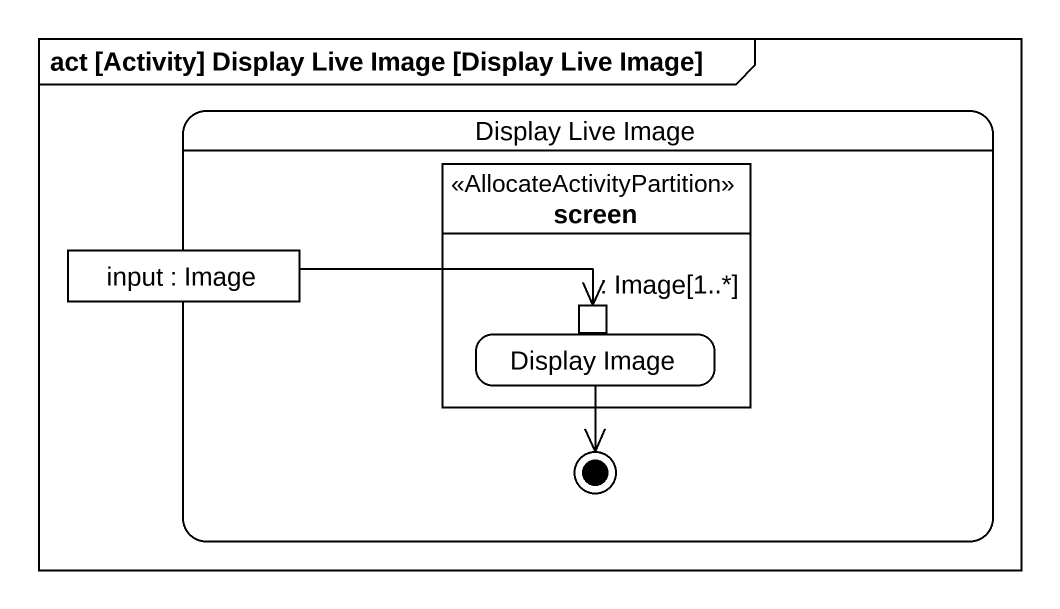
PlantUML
@startuml
mainframe act [Activity] Display Live Image [Display Live Image]
hide empty description
state "Display Live Image" as Display_Live_Image {
  state "input : Image" as input <<object>>
  state screen <<AllocateActivityPartition>> {
    state "Display Image" as Display_Image {
      state ": Image[1..*]" as Image_1 <<inputPin>>
    }
  }
  state final1 <<end>>
}
input -right-> Image_1
Display_Image --> final1
@enduml
